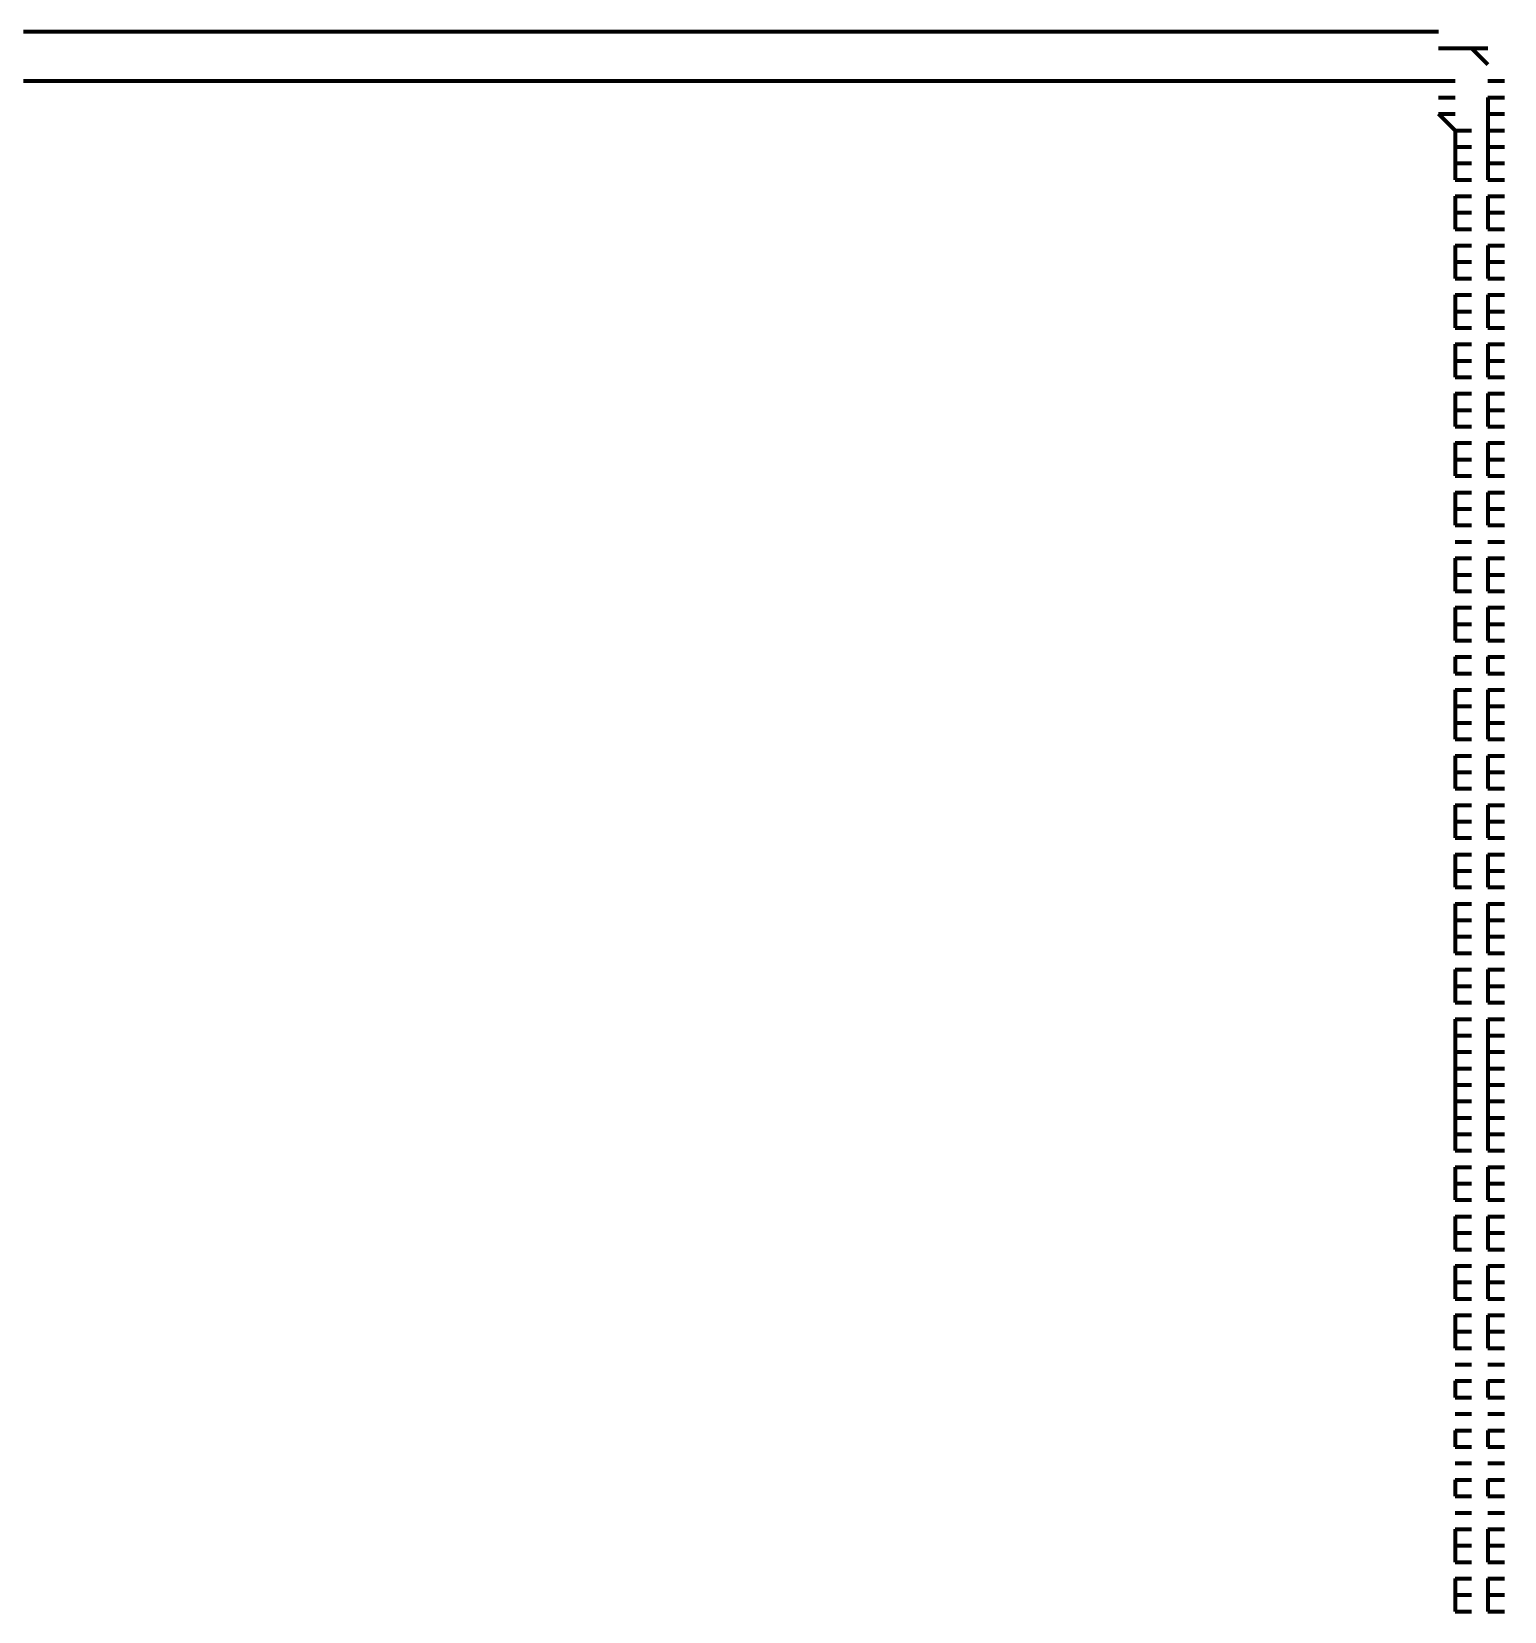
# Model space of a CAD drawing. Header units: inches. Extents: x 16 to 776, y 37 to 575.
# Drawn here: x 663.08 to 678, y 389.33 to 405.33 of the extents above; entities that cross this region are included whole.
import ezdxf

# ---------------------------------------------------------------- set-up
doc = ezdxf.new("R2010")
doc.units = ezdxf.units.IN
doc.header["$MEASUREMENT"] = 0
doc.layers.add('P', color=250, linetype='CONTINUOUS', lineweight=100)

msp = doc.modelspace()

# ---------------------------------------------------------------- linework, layer by layer
at = {"layer": 'P', "color": 0, "linetype": 'Continuous'}
for points in [[(663, 405.333), (663.167, 405.333)], [(663.167, 405.333), (663.167, 405.333)], [(663.167, 405.333), (663.167, 405.333)], [(663.167, 405.333), (663.333, 405.333)], [(663.167, 405.333), (663.333, 405.333)], [(663.333, 405.333), (663.5, 405.333)], [(663.333, 405.333), (663.5, 405.333)], [(663.5, 405.333), (663.667, 405.333)], [(663.667, 405.333), (663.667, 405.333)], [(663.667, 405.333), (663.667, 405.333)], [(663.667, 405.333), (663.833, 405.333)], [(663.667, 405.333), (663.833, 405.333)], [(663.833, 405.333), (664, 405.333)], [(663.833, 405.333), (664, 405.333)], [(664, 405.333), (664, 405.333)], [(664, 405.333), (664.167, 405.333)], [(664, 405.333), (664.167, 405.333)], [(664.167, 405.333), (664.333, 405.333)], [(664.167, 405.333), (664.333, 405.333)], [(664.333, 405.333), (664.5, 405.333)], [(664.333, 405.333), (664.5, 405.333)], [(664.5, 405.333), (664.5, 405.333)], [(664.5, 405.333), (664.5, 405.333)], [(664.5, 405.333), (664.667, 405.333)], [(664.667, 405.333), (664.833, 405.333)], [(664.667, 405.333), (664.833, 405.333)], [(664.833, 405.333), (665, 405.333)], [(664.833, 405.333), (665, 405.333)], [(665, 405.333), (665, 405.333)], [(665, 405.333), (665, 405.333)], [(665, 405.333), (665.167, 405.333)], [(665.167, 405.333), (665.333, 405.333)], [(665.167, 405.333), (665.333, 405.333)], [(665.333, 405.333), (665.333, 405.333)], [(665.333, 405.333), (665.333, 405.333)], [(665.333, 405.333), (665.5, 405.333)], [(665.333, 405.333), (665.5, 405.333)], [(665.5, 405.333), (665.667, 405.333)], [(665.667, 405.333), (665.833, 405.333)], [(665.667, 405.333), (665.833, 405.333)], [(665.833, 405.333), (665.833, 405.333)], [(665.833, 405.333), (665.833, 405.333)], [(665.833, 405.333), (666, 405.333)], [(665.833, 405.333), (666, 405.333)], [(666, 405.333), (666.167, 405.333)], [(666.167, 405.333), (666.167, 405.333)], [(666.167, 405.333), (666.167, 405.333)], [(666.167, 405.333), (666.333, 405.333)], [(666.167, 405.333), (666.333, 405.333)], [(666.333, 405.333), (666.5, 405.333)], [(666.333, 405.333), (666.5, 405.333)], [(666.5, 405.333), (666.667, 405.333)], [(666.5, 405.333), (666.667, 405.333)], [(666.667, 405.333), (666.667, 405.333)], [(666.667, 405.333), (666.833, 405.333)], [(666.667, 405.333), (666.833, 405.333)], [(666.833, 405.333), (667, 405.333)], [(666.833, 405.333), (667, 405.333)], [(667, 405.333), (667, 405.333)], [(667, 405.333), (667, 405.333)], [(667, 405.333), (667.167, 405.333)], [(667.167, 405.333), (667.333, 405.333)], [(667.167, 405.333), (667.333, 405.333)], [(667.333, 405.333), (667.5, 405.333)], [(667.333, 405.333), (667.5, 405.333)], [(667.5, 405.333), (667.5, 405.333)], [(667.5, 405.333), (667.5, 405.333)], [(667.5, 405.333), (667.667, 405.333)], [(667.667, 405.333), (667.833, 405.333)], [(667.667, 405.333), (667.833, 405.333)], [(667.833, 405.333), (668, 405.333)], [(667.833, 405.333), (668, 405.333)], [(668, 405.333), (668, 405.333)], [(668, 405.333), (668, 405.333)], [(668, 405.333), (668.167, 405.333)], [(668.167, 405.333), (668.333, 405.333)], [(668.167, 405.333), (668.333, 405.333)], [(668.333, 405.333), (668.333, 405.333)], [(668.333, 405.333), (668.333, 405.333)], [(668.333, 405.333), (668.5, 405.333)], [(668.333, 405.333), (668.5, 405.333)], [(668.5, 405.333), (668.667, 405.333)], [(668.5, 405.333), (668.667, 405.333)], [(668.667, 405.333), (668.833, 405.333)], [(668.667, 405.333), (668.833, 405.333)], [(668.833, 405.333), (668.833, 405.333)], [(668.833, 405.333), (669, 405.333)], [(668.833, 405.333), (669, 405.333)], [(669, 405.333), (669.167, 405.333)], [(669, 405.333), (669.167, 405.333)], [(669.167, 405.333), (669.167, 405.333)], [(669.167, 405.333), (669.167, 405.333)], [(669.167, 405.333), (669.333, 405.333)], [(669.333, 405.333), (669.5, 405.333)], [(669.333, 405.333), (669.5, 405.333)], [(669.5, 405.333), (669.667, 405.333)], [(669.5, 405.333), (669.667, 405.333)], [(669.667, 405.333), (669.667, 405.333)], [(669.667, 405.333), (669.667, 405.333)], [(669.667, 405.333), (669.833, 405.333)], [(669.833, 405.333), (670, 405.333)], [(669.833, 405.333), (670, 405.333)], [(670, 405.333), (670, 405.333)], [(670, 405.333), (670, 405.333)], [(670, 405.333), (670.167, 405.333)], [(670, 405.333), (670.167, 405.333)], [(670.167, 405.333), (670.333, 405.333)], [(670.333, 405.333), (670.5, 405.333)], [(670.333, 405.333), (670.5, 405.333)], [(670.5, 405.333), (670.5, 405.333)], [(670.5, 405.333), (670.5, 405.333)], [(670.5, 405.333), (670.667, 405.333)], [(670.5, 405.333), (670.667, 405.333)], [(670.667, 405.333), (670.833, 405.333)], [(670.667, 405.333), (670.833, 405.333)], [(670.833, 405.333), (671, 405.333)], [(671, 405.333), (671, 405.333)], [(671, 405.333), (671, 405.333)], [(671, 405.333), (671.167, 405.333)], [(671, 405.333), (671.167, 405.333)], [(671.167, 405.333), (671.333, 405.333)], [(671.167, 405.333), (671.333, 405.333)], [(671.333, 405.333), (671.333, 405.333)], [(671.333, 405.333), (671.5, 405.333)], [(671.333, 405.333), (671.5, 405.333)], [(671.5, 405.333), (671.667, 405.333)], [(671.5, 405.333), (671.667, 405.333)], [(671.667, 405.333), (671.833, 405.333)], [(671.667, 405.333), (671.833, 405.333)], [(671.833, 405.333), (671.833, 405.333)], [(671.833, 405.333), (672, 405.333)], [(671.833, 405.333), (672, 405.333)], [(672, 405.333), (672.167, 405.333)], [(672, 405.333), (672.167, 405.333)], [(672.167, 405.333), (672.167, 405.333)], [(672.167, 405.333), (672.167, 405.333)], [(672.167, 405.333), (672.333, 405.333)], [(672.167, 405.333), (672.333, 405.333)], [(672.333, 405.333), (672.5, 405.333)], [(672.5, 405.333), (672.667, 405.333)], [(672.5, 405.333), (672.667, 405.333)], [(672.667, 405.333), (672.667, 405.333)], [(672.667, 405.333), (672.667, 405.333)], [(672.667, 405.333), (672.833, 405.333)], [(672.667, 405.333), (672.833, 405.333)], [(672.833, 405.333), (673, 405.333)], [(673, 405.333), (673, 405.333)], [(673, 405.333), (673, 405.333)], [(673, 405.333), (673.167, 405.333)], [(673, 405.333), (673.167, 405.333)], [(673.167, 405.333), (673.333, 405.333)], [(673.167, 405.333), (673.333, 405.333)], [(673.333, 405.333), (673.5, 405.333)], [(673.5, 405.333), (673.5, 405.333)], [(673.5, 405.333), (673.5, 405.333)], [(673.5, 405.333), (673.667, 405.333)], [(673.5, 405.333), (673.667, 405.333)], [(673.667, 405.333), (673.833, 405.333)], [(673.667, 405.333), (673.833, 405.333)], [(673.833, 405.333), (674, 405.333)], [(674, 405.333), (674, 405.333)], [(674, 405.333), (674, 405.333)], [(674, 405.333), (674.167, 405.333)], [(674, 405.333), (674.167, 405.333)], [(674.167, 405.333), (674.333, 405.333)], [(674.167, 405.333), (674.333, 405.333)], [(674.333, 405.333), (674.333, 405.333)], [(674.333, 405.333), (674.333, 405.333)], [(674.333, 405.333), (674.5, 405.333)], [(674.333, 405.333), (674.5, 405.333)], [(674.5, 405.333), (674.667, 405.333)], [(674.667, 405.333), (674.833, 405.333)], [(674.667, 405.333), (674.833, 405.333)], [(674.833, 405.333), (674.833, 405.333)], [(674.833, 405.333), (674.833, 405.333)], [(674.833, 405.333), (675, 405.333)], [(674.833, 405.333), (675, 405.333)], [(675, 405.333), (675.167, 405.333)], [(675.167, 405.333), (675.167, 405.333)], [(675.167, 405.333), (675.167, 405.333)], [(675.167, 405.333), (675.333, 405.333)], [(675.167, 405.333), (675.333, 405.333)], [(675.333, 405.333), (675.5, 405.333)], [(675.333, 405.333), (675.5, 405.333)], [(675.5, 405.333), (675.667, 405.333)], [(675.667, 405.333), (675.667, 405.333)], [(675.667, 405.333), (675.667, 405.333)], [(675.667, 405.333), (675.833, 405.333)], [(675.667, 405.333), (675.833, 405.333)], [(675.833, 405.333), (676, 405.333)], [(676, 405.333), (676, 405.333)], [(676, 405.333), (676, 405.333)], [(676, 405.333), (676.167, 405.333)], [(676, 405.333), (676.167, 405.333)], [(676.167, 405.333), (676.333, 405.333)], [(676.167, 405.333), (676.333, 405.333)], [(676.333, 405.333), (676.5, 405.333)], [(676.333, 405.333), (676.5, 405.333)], [(676.5, 405.333), (676.5, 405.333)], [(676.5, 405.333), (676.5, 405.333)], [(676.5, 405.333), (676.667, 405.333)], [(676.667, 405.333), (676.833, 405.333)], [(676.667, 405.333), (676.833, 405.333)], [(676.833, 405.333), (677, 405.333)], [(676.833, 405.333), (677, 405.333)], [(677, 405.333), (677.167, 405.333)], [(677, 405.333), (677.167, 405.333)], [(677, 405.333), (677, 405.333)], [(677, 405.333), (677, 405.333)], [(677, 405.333), (677.167, 405.333)], [(677.167, 405.333), (677.333, 405.333)], [(677.167, 405.333), (677.333, 405.333)], [(677.333, 405.333), (677.333, 405.333)], [(677.333, 405.333), (677.333, 405.333)], [(677.333, 405.167), (677.5, 405.167)], [(677.333, 405.167), (677.5, 405.167)], [(677.5, 405.167), (677.667, 405.167)], [(677.5, 405.167), (677.667, 405.167)], [(677.667, 405.167), (677.833, 405.167)], [(677.667, 405.167), (677.833, 405)], [(677.833, 405), (677.833, 405)], [(663, 404.833), (663.167, 404.833)], [(663.167, 404.833), (663.167, 404.833)], [(663.167, 404.833), (663.167, 404.833)], [(663.167, 404.833), (663.333, 404.833)], [(663.167, 404.833), (663.333, 404.833)], [(663.333, 404.833), (663.5, 404.833)], [(663.333, 404.833), (663.5, 404.833)], [(663.5, 404.833), (663.667, 404.833)], [(663.667, 404.833), (663.667, 404.833)], [(663.667, 404.833), (663.667, 404.833)], [(663.667, 404.833), (663.833, 404.833)], [(663.667, 404.833), (663.833, 404.833)], [(663.833, 404.833), (664, 404.833)], [(663.833, 404.833), (664, 404.833)], [(664, 404.833), (664, 404.833)], [(664, 404.833), (664.167, 404.833)], [(664, 404.833), (664.167, 404.833)], [(664.167, 404.833), (664.333, 404.833)], [(664.167, 404.833), (664.333, 404.833)], [(664.333, 404.833), (664.5, 404.833)], [(664.333, 404.833), (664.5, 404.833)], [(664.5, 404.833), (664.5, 404.833)], [(664.5, 404.833), (664.5, 404.833)], [(664.5, 404.833), (664.667, 404.833)], [(664.667, 404.833), (664.833, 404.833)], [(664.667, 404.833), (664.833, 404.833)], [(664.833, 404.833), (665, 404.833)], [(664.833, 404.833), (665, 404.833)], [(665, 404.833), (665, 404.833)], [(665, 404.833), (665, 404.833)], [(665, 404.833), (665.167, 404.833)], [(665.167, 404.833), (665.333, 404.833)], [(665.167, 404.833), (665.333, 404.833)], [(665.333, 404.833), (665.333, 404.833)], [(665.333, 404.833), (665.333, 404.833)], [(665.333, 404.833), (665.5, 404.833)], [(665.333, 404.833), (665.5, 404.833)], [(665.5, 404.833), (665.667, 404.833)], [(665.667, 404.833), (665.833, 404.833)], [(665.667, 404.833), (665.833, 404.833)], [(665.833, 404.833), (665.833, 404.833)], [(665.833, 404.833), (665.833, 404.833)], [(665.833, 404.833), (666, 404.833)], [(665.833, 404.833), (666, 404.833)], [(666, 404.833), (666.167, 404.833)], [(666.167, 404.833), (666.167, 404.833)], [(666.167, 404.833), (666.167, 404.833)], [(666.167, 404.833), (666.333, 404.833)], [(666.167, 404.833), (666.333, 404.833)], [(666.333, 404.833), (666.5, 404.833)], [(666.333, 404.833), (666.5, 404.833)], [(666.5, 404.833), (666.667, 404.833)], [(666.5, 404.833), (666.667, 404.833)], [(666.667, 404.833), (666.667, 404.833)], [(666.667, 404.833), (666.833, 404.833)], [(666.667, 404.833), (666.833, 404.833)], [(666.833, 404.833), (667, 404.833)], [(666.833, 404.833), (667, 404.833)], [(667, 404.833), (667, 404.833)], [(667, 404.833), (667, 404.833)], [(667, 404.833), (667.167, 404.833)], [(667.167, 404.833), (667.333, 404.833)], [(667.167, 404.833), (667.333, 404.833)], [(667.333, 404.833), (667.5, 404.833)], [(667.333, 404.833), (667.5, 404.833)], [(667.5, 404.833), (667.5, 404.833)], [(667.5, 404.833), (667.5, 404.833)], [(667.5, 404.833), (667.667, 404.833)], [(667.667, 404.833), (667.833, 404.833)], [(667.667, 404.833), (667.833, 404.833)], [(667.833, 404.833), (668, 404.833)], [(667.833, 404.833), (668, 404.833)], [(668, 404.833), (668, 404.833)], [(668, 404.833), (668, 404.833)], [(668, 404.833), (668.167, 404.833)], [(668.167, 404.833), (668.333, 404.833)], [(668.167, 404.833), (668.333, 404.833)], [(668.333, 404.833), (668.333, 404.833)], [(668.333, 404.833), (668.333, 404.833)], [(668.333, 404.833), (668.5, 404.833)], [(668.333, 404.833), (668.5, 404.833)], [(668.5, 404.833), (668.667, 404.833)], [(668.5, 404.833), (668.667, 404.833)], [(668.667, 404.833), (668.833, 404.833)], [(668.667, 404.833), (668.833, 404.833)], [(668.833, 404.833), (668.833, 404.833)], [(668.833, 404.833), (669, 404.833)], [(668.833, 404.833), (669, 404.833)], [(669, 404.833), (669.167, 404.833)], [(669, 404.833), (669.167, 404.833)], [(669.167, 404.833), (669.167, 404.833)], [(669.167, 404.833), (669.167, 404.833)], [(669.167, 404.833), (669.333, 404.833)], [(669.333, 404.833), (669.5, 404.833)], [(669.333, 404.833), (669.5, 404.833)], [(669.5, 404.833), (669.667, 404.833)], [(669.5, 404.833), (669.667, 404.833)], [(669.667, 404.833), (669.667, 404.833)], [(669.667, 404.833), (669.667, 404.833)], [(669.667, 404.833), (669.833, 404.833)], [(669.833, 404.833), (670, 404.833)], [(669.833, 404.833), (670, 404.833)], [(670, 404.833), (670, 404.833)], [(670, 404.833), (670, 404.833)], [(670, 404.833), (670.167, 404.833)], [(670, 404.833), (670.167, 404.833)], [(670.167, 404.833), (670.333, 404.833)], [(670.333, 404.833), (670.5, 404.833)], [(670.333, 404.833), (670.5, 404.833)], [(670.5, 404.833), (670.5, 404.833)], [(670.5, 404.833), (670.5, 404.833)], [(670.5, 404.833), (670.667, 404.833)], [(670.5, 404.833), (670.667, 404.833)], [(670.667, 404.833), (670.833, 404.833)], [(670.667, 404.833), (670.833, 404.833)], [(670.833, 404.833), (671, 404.833)], [(671, 404.833), (671, 404.833)], [(671, 404.833), (671, 404.833)], [(671, 404.833), (671.167, 404.833)], [(671, 404.833), (671.167, 404.833)], [(671.167, 404.833), (671.333, 404.833)], [(671.167, 404.833), (671.333, 404.833)], [(671.333, 404.833), (671.333, 404.833)], [(671.333, 404.833), (671.5, 404.833)], [(671.333, 404.833), (671.5, 404.833)], [(671.5, 404.833), (671.667, 404.833)], [(671.5, 404.833), (671.667, 404.833)], [(671.667, 404.833), (671.833, 404.833)], [(671.667, 404.833), (671.833, 404.833)], [(671.833, 404.833), (671.833, 404.833)], [(671.833, 404.833), (672, 404.833)], [(671.833, 404.833), (672, 404.833)], [(672, 404.833), (672.167, 404.833)], [(672, 404.833), (672.167, 404.833)], [(672.167, 404.833), (672.167, 404.833)], [(672.167, 404.833), (672.167, 404.833)], [(672.167, 404.833), (672.333, 404.833)], [(672.167, 404.833), (672.333, 404.833)], [(672.333, 404.833), (672.5, 404.833)], [(672.5, 404.833), (672.667, 404.833)], [(672.5, 404.833), (672.667, 404.833)], [(672.667, 404.833), (672.667, 404.833)], [(672.667, 404.833), (672.667, 404.833)], [(672.667, 404.833), (672.833, 404.833)], [(672.667, 404.833), (672.833, 404.833)], [(672.833, 404.833), (673, 404.833)], [(673, 404.833), (673, 404.833)], [(673, 404.833), (673, 404.833)], [(673, 404.833), (673.167, 404.833)], [(673, 404.833), (673.167, 404.833)], [(673.167, 404.833), (673.333, 404.833)], [(673.167, 404.833), (673.333, 404.833)], [(673.333, 404.833), (673.5, 404.833)], [(673.5, 404.833), (673.5, 404.833)], [(673.5, 404.833), (673.5, 404.833)], [(673.5, 404.833), (673.667, 404.833)], [(673.5, 404.833), (673.667, 404.833)], [(673.667, 404.833), (673.833, 404.833)], [(673.667, 404.833), (673.833, 404.833)], [(673.833, 404.833), (674, 404.833)], [(674, 404.833), (674, 404.833)], [(674, 404.833), (674, 404.833)], [(674, 404.833), (674.167, 404.833)], [(674, 404.833), (674.167, 404.833)], [(674.167, 404.833), (674.333, 404.833)], [(674.167, 404.833), (674.333, 404.833)], [(674.333, 404.833), (674.333, 404.833)], [(674.333, 404.833), (674.333, 404.833)], [(674.333, 404.833), (674.5, 404.833)], [(674.333, 404.833), (674.5, 404.833)], [(674.5, 404.833), (674.667, 404.833)], [(674.667, 404.833), (674.833, 404.833)], [(674.667, 404.833), (674.833, 404.833)], [(674.833, 404.833), (674.833, 404.833)], [(674.833, 404.833), (674.833, 404.833)], [(674.833, 404.833), (675, 404.833)], [(674.833, 404.833), (675, 404.833)], [(675, 404.833), (675.167, 404.833)], [(675.167, 404.833), (675.167, 404.833)], [(675.167, 404.833), (675.167, 404.833)], [(675.167, 404.833), (675.333, 404.833)], [(675.167, 404.833), (675.333, 404.833)], [(675.333, 404.833), (675.5, 404.833)], [(675.333, 404.833), (675.5, 404.833)], [(675.5, 404.833), (675.667, 404.833)], [(675.667, 404.833), (675.667, 404.833)], [(675.667, 404.833), (675.667, 404.833)], [(675.667, 404.833), (675.833, 404.833)], [(675.667, 404.833), (675.833, 404.833)], [(675.833, 404.833), (676, 404.833)], [(676, 404.833), (676, 404.833)], [(676, 404.833), (676, 404.833)], [(676, 404.833), (676.167, 404.833)], [(676, 404.833), (676.167, 404.833)], [(676.167, 404.833), (676.333, 404.833)], [(676.167, 404.833), (676.333, 404.833)], [(676.333, 404.833), (676.5, 404.833)], [(676.333, 404.833), (676.5, 404.833)], [(676.5, 404.833), (676.5, 404.833)], [(676.5, 404.833), (676.5, 404.833)], [(676.5, 404.833), (676.667, 404.833)], [(676.667, 404.833), (676.833, 404.833)], [(676.667, 404.833), (676.833, 404.833)], [(676.833, 404.833), (677, 404.833)], [(676.833, 404.833), (677, 404.833)], [(677, 404.833), (677.167, 404.833)], [(677, 404.833), (677.167, 404.833)], [(677, 404.833), (677, 404.833)], [(677, 404.833), (677, 404.833)], [(677, 404.833), (677.167, 404.833)], [(677.167, 404.833), (677.333, 404.833)], [(677.167, 404.833), (677.333, 404.833)], [(677.333, 404.833), (677.333, 404.833)], [(677.333, 404.833), (677.333, 404.833)], [(677.333, 404.833), (677.5, 404.833)], [(677.833, 404.833), (677.833, 404.833)], [(677.833, 404.833), (678, 404.833)], [(677.833, 404.833), (678, 404.833)], [(677.833, 404.833), (678, 404.833)], [(677.333, 404.667), (677.5, 404.667)], [(677.333, 404.667), (677.5, 404.667)], [(677.833, 404.667), (678, 404.667)], [(677.833, 404.667), (677.833, 404.5)], [(677.333, 404.5), (677.5, 404.5)], [(677.333, 404.5), (677.5, 404.333)], [(677.833, 404.5), (678, 404.5)], [(677.833, 404.5), (677.833, 404.333)], [(677.5, 404.333), (677.667, 404.333)], [(677.5, 404.333), (677.667, 404.333)], [(677.5, 404.333), (677.667, 404.333)], [(677.5, 404.333), (677.5, 404.167)], [(677.5, 404.333), (677.667, 404.333)], [(677.833, 404.333), (678, 404.333)], [(677.833, 404.333), (678, 404.333)], [(677.833, 404.333), (678, 404.333)], [(677.833, 404.333), (677.833, 404.167)], [(677.833, 404.333), (678, 404.333)], [(677.5, 404.167), (677.667, 404.167)], [(677.5, 404.167), (677.5, 404)], [(677.833, 404.167), (678, 404.167)], [(677.833, 404.167), (677.833, 404)], [(677.5, 404), (677.667, 404)], [(677.5, 404), (677.5, 404)], [(677.5, 404), (677.667, 404)], [(677.5, 404), (677.5, 403.833)], [(677.833, 404), (678, 404)], [(677.833, 404), (677.833, 404)], [(677.833, 404), (678, 404)], [(677.833, 404), (677.833, 403.833)], [(677.5, 403.833), (677.667, 403.833)], [(677.833, 403.833), (678, 403.833)], [(677.5, 403.667), (677.667, 403.667)], [(677.5, 403.667), (677.5, 403.5)], [(677.833, 403.667), (678, 403.667)], [(677.833, 403.667), (677.833, 403.5)], [(677.5, 403.5), (677.667, 403.5)], [(677.5, 403.5), (677.5, 403.5)], [(677.5, 403.5), (677.667, 403.5)], [(677.5, 403.5), (677.5, 403.333)], [(677.833, 403.5), (678, 403.5)], [(677.833, 403.5), (677.833, 403.5)], [(677.833, 403.5), (678, 403.5)], [(677.833, 403.5), (677.833, 403.333)], [(677.5, 403.333), (677.667, 403.333)], [(677.833, 403.333), (678, 403.333)], [(677.5, 403.167), (677.667, 403.167)], [(677.5, 403.167), (677.5, 403)], [(677.833, 403.167), (678, 403.167)], [(677.833, 403.167), (677.833, 403)], [(677.5, 403), (677.667, 403)], [(677.5, 403), (677.5, 403)], [(677.5, 403), (677.667, 403)], [(677.5, 403), (677.5, 402.833)], [(677.833, 403), (678, 403)], [(677.833, 403), (677.833, 403)], [(677.833, 403), (678, 403)], [(677.833, 403), (677.833, 402.833)], [(677.5, 402.833), (677.667, 402.833)], [(677.833, 402.833), (678, 402.833)], [(677.5, 402.667), (677.667, 402.667)], [(677.5, 402.667), (677.5, 402.667)], [(677.5, 402.667), (677.667, 402.667)], [(677.5, 402.667), (677.5, 402.5)], [(677.833, 402.667), (678, 402.667)], [(677.833, 402.667), (677.833, 402.667)], [(677.833, 402.667), (678, 402.667)], [(677.833, 402.667), (677.833, 402.5)], [(677.5, 402.5), (677.667, 402.5)], [(677.5, 402.5), (677.5, 402.333)], [(677.833, 402.5), (678, 402.5)], [(677.833, 402.5), (677.833, 402.333)], [(677.5, 402.333), (677.667, 402.333)], [(677.833, 402.333), (678, 402.333)], [(677.5, 402.167), (677.667, 402.167)], [(677.5, 402.167), (677.5, 402.167)], [(677.5, 402.167), (677.667, 402.167)], [(677.5, 402.167), (677.5, 402)], [(677.833, 402.167), (678, 402.167)], [(677.833, 402.167), (677.833, 402.167)], [(677.833, 402.167), (678, 402.167)], [(677.833, 402.167), (677.833, 402)], [(677.5, 402), (677.667, 402)], [(677.5, 402), (677.5, 401.833)], [(677.833, 402), (678, 402)], [(677.833, 402), (677.833, 401.833)], [(677.5, 401.833), (677.667, 401.833)], [(677.5, 401.833), (677.5, 401.833)], [(677.5, 401.833), (677.667, 401.833)], [(677.833, 401.833), (678, 401.833)], [(677.833, 401.833), (677.833, 401.833)], [(677.833, 401.833), (678, 401.833)], [(677.5, 401.667), (677.667, 401.667)], [(677.5, 401.667), (677.5, 401.5)], [(677.833, 401.667), (678, 401.667)], [(677.833, 401.667), (677.833, 401.5)], [(677.5, 401.5), (677.667, 401.5)], [(677.5, 401.5), (677.5, 401.333)], [(677.833, 401.5), (678, 401.5)], [(677.833, 401.5), (677.833, 401.333)], [(677.5, 401.333), (677.667, 401.333)], [(677.5, 401.333), (677.5, 401.333)], [(677.5, 401.333), (677.667, 401.333)], [(677.833, 401.333), (678, 401.333)], [(677.833, 401.333), (677.833, 401.333)], [(677.833, 401.333), (678, 401.333)], [(677.5, 401.167), (677.667, 401.167)], [(677.5, 401.167), (677.5, 401)], [(677.833, 401.167), (678, 401.167)], [(677.833, 401.167), (677.833, 401)], [(677.5, 401), (677.667, 401)], [(677.5, 401), (677.5, 401)], [(677.5, 401), (677.667, 401)], [(677.5, 401), (677.5, 400.833)], [(677.833, 401), (678, 401)], [(677.833, 401), (677.833, 401)], [(677.833, 401), (678, 401)], [(677.833, 401), (677.833, 400.833)], [(677.5, 400.833), (677.667, 400.833)], [(677.833, 400.833), (678, 400.833)], [(677.5, 400.667), (677.667, 400.667)], [(677.5, 400.667), (677.5, 400.5)], [(677.833, 400.667), (678, 400.667)], [(677.833, 400.667), (677.833, 400.5)], [(677.5, 400.5), (677.667, 400.5)], [(677.5, 400.5), (677.5, 400.5)], [(677.5, 400.5), (677.667, 400.5)], [(677.5, 400.5), (677.5, 400.333)], [(677.833, 400.5), (678, 400.5)], [(677.833, 400.5), (677.833, 400.5)], [(677.833, 400.5), (678, 400.5)], [(677.833, 400.5), (677.833, 400.333)], [(677.5, 400.333), (677.667, 400.333)], [(677.833, 400.333), (678, 400.333)], [(677.5, 400.167), (677.667, 400.167)], [(677.5, 400.167), (677.667, 400.167)], [(677.833, 400.167), (678, 400.167)], [(677.833, 400.167), (678, 400.167)], [(677.5, 400), (677.667, 400)], [(677.5, 400), (677.667, 400)], [(677.5, 400), (677.667, 400)], [(677.5, 400), (677.5, 399.833)], [(677.833, 400), (678, 400)], [(677.833, 400), (678, 400)], [(677.833, 400), (678, 400)], [(677.833, 400), (677.833, 399.833)], [(677.5, 399.833), (677.667, 399.833)], [(677.5, 399.833), (677.5, 399.667)], [(677.833, 399.833), (678, 399.833)], [(677.833, 399.833), (677.833, 399.667)], [(677.5, 399.667), (677.667, 399.667)], [(677.5, 399.667), (677.667, 399.667)], [(677.5, 399.667), (677.667, 399.667)], [(677.833, 399.667), (678, 399.667)], [(677.833, 399.667), (678, 399.667)], [(677.833, 399.667), (678, 399.667)], [(677.5, 399.5), (677.667, 399.5)], [(677.5, 399.5), (677.5, 399.333)], [(677.833, 399.5), (678, 399.5)], [(677.833, 399.5), (677.833, 399.333)], [(677.5, 399.333), (677.667, 399.333)], [(677.5, 399.333), (677.5, 399.167)], [(677.833, 399.333), (678, 399.333)], [(677.833, 399.333), (677.833, 399.167)], [(677.5, 399.167), (677.667, 399.167)], [(677.5, 399.167), (677.667, 399.167)], [(677.5, 399.167), (677.667, 399.167)], [(677.833, 399.167), (678, 399.167)], [(677.833, 399.167), (678, 399.167)], [(677.833, 399.167), (678, 399.167)], [(677.5, 399), (677.667, 399)], [(677.5, 399), (677.5, 398.833)], [(677.833, 399), (678, 399)], [(677.833, 399), (677.833, 398.833)], [(677.5, 398.833), (677.667, 398.833)], [(677.5, 398.833), (677.5, 398.833)], [(677.5, 398.833), (677.667, 398.833)], [(677.833, 398.833), (678, 398.833)], [(677.833, 398.833), (677.833, 398.833)], [(677.833, 398.833), (678, 398.833)], [(677.5, 398.667), (677.667, 398.667)], [(677.5, 398.667), (677.5, 398.5)], [(677.833, 398.667), (678, 398.667)], [(677.833, 398.667), (677.833, 398.5)], [(677.5, 398.5), (677.667, 398.5)], [(677.5, 398.5), (677.5, 398.333)], [(677.833, 398.5), (678, 398.5)], [(677.833, 398.5), (677.833, 398.333)], [(677.5, 398.333), (677.667, 398.333)], [(677.5, 398.333), (677.5, 398.333)], [(677.5, 398.333), (677.667, 398.333)], [(677.5, 398.333), (677.5, 398.167)], [(677.833, 398.333), (678, 398.333)], [(677.833, 398.333), (677.833, 398.333)], [(677.833, 398.333), (678, 398.333)], [(677.833, 398.333), (677.833, 398.167)], [(677.5, 398.167), (677.667, 398.167)], [(677.833, 398.167), (678, 398.167)], [(677.5, 398), (677.667, 398)], [(677.5, 398), (677.667, 398)], [(677.5, 398), (677.667, 398)], [(677.5, 398), (677.5, 397.833)], [(677.833, 398), (678, 398)], [(677.833, 398), (678, 398)], [(677.833, 398), (678, 398)], [(677.833, 398), (677.833, 397.833)], [(677.5, 397.833), (677.667, 397.833)], [(677.5, 397.833), (677.5, 397.667)], [(677.833, 397.833), (678, 397.833)], [(677.833, 397.833), (677.833, 397.667)], [(677.5, 397.667), (677.667, 397.667)], [(677.833, 397.667), (678, 397.667)], [(677.5, 397.5), (677.667, 397.5)], [(677.5, 397.5), (677.667, 397.5)], [(677.5, 397.5), (677.667, 397.5)], [(677.5, 397.5), (677.5, 397.333)], [(677.833, 397.5), (678, 397.5)], [(677.833, 397.5), (678, 397.5)], [(677.833, 397.5), (678, 397.5)], [(677.833, 397.5), (677.833, 397.333)], [(677.5, 397.333), (677.667, 397.333)], [(677.5, 397.333), (677.5, 397.167)], [(677.833, 397.333), (678, 397.333)], [(677.833, 397.333), (677.833, 397.167)], [(677.5, 397.167), (677.667, 397.167)], [(677.833, 397.167), (678, 397.167)], [(677.5, 397), (677.667, 397)], [(677.5, 397), (677.667, 397)], [(677.5, 397), (677.667, 397)], [(677.5, 397), (677.5, 396.833)], [(677.833, 397), (678, 397)], [(677.833, 397), (678, 397)], [(677.833, 397), (678, 397)], [(677.833, 397), (677.833, 396.833)], [(677.5, 396.833), (677.667, 396.833)], [(677.5, 396.833), (677.5, 396.667)], [(677.833, 396.833), (678, 396.833)], [(677.833, 396.833), (677.833, 396.667)], [(677.5, 396.667), (677.667, 396.667)], [(677.5, 396.667), (677.667, 396.667)], [(677.5, 396.667), (677.667, 396.667)], [(677.833, 396.667), (678, 396.667)], [(677.833, 396.667), (678, 396.667)], [(677.833, 396.667), (678, 396.667)], [(677.5, 396.5), (677.667, 396.5)], [(677.5, 396.5), (677.5, 396.333)], [(677.833, 396.5), (678, 396.5)], [(677.833, 396.5), (677.833, 396.333)], [(677.5, 396.333), (677.667, 396.333)], [(677.5, 396.333), (677.5, 396.167)], [(677.833, 396.333), (678, 396.333)], [(677.833, 396.333), (677.833, 396.167)], [(677.5, 396.167), (677.667, 396.167)], [(677.5, 396.167), (677.5, 396.167)], [(677.5, 396.167), (677.667, 396.167)], [(677.5, 396.167), (677.5, 396)], [(677.833, 396.167), (678, 396.167)], [(677.833, 396.167), (677.833, 396.167)], [(677.833, 396.167), (678, 396.167)], [(677.833, 396.167), (677.833, 396)], [(677.5, 396), (677.667, 396)], [(677.833, 396), (678, 396)], [(677.5, 395.833), (677.667, 395.833)], [(677.5, 395.833), (677.5, 395.833)], [(677.5, 395.833), (677.667, 395.833)], [(677.5, 395.833), (677.5, 395.667)], [(677.833, 395.833), (678, 395.833)], [(677.833, 395.833), (677.833, 395.833)], [(677.833, 395.833), (678, 395.833)], [(677.833, 395.833), (677.833, 395.667)], [(677.5, 395.667), (677.667, 395.667)], [(677.5, 395.667), (677.5, 395.5)], [(677.833, 395.667), (678, 395.667)], [(677.833, 395.667), (677.833, 395.5)], [(677.5, 395.5), (677.667, 395.5)], [(677.833, 395.5), (678, 395.5)], [(677.5, 395.333), (677.667, 395.333)], [(677.5, 395.333), (677.5, 395.333)], [(677.5, 395.333), (677.667, 395.333)], [(677.5, 395.333), (677.5, 395.167)], [(677.833, 395.333), (678, 395.333)], [(677.833, 395.333), (677.833, 395.333)], [(677.833, 395.333), (678, 395.333)], [(677.833, 395.333), (677.833, 395.167)], [(677.5, 395.167), (677.667, 395.167)], [(677.5, 395.167), (677.5, 395)], [(677.833, 395.167), (678, 395.167)], [(677.833, 395.167), (677.833, 395)], [(677.5, 395), (677.667, 395)], [(677.5, 395), (677.667, 395)], [(677.5, 395), (677.5, 394.833)], [(677.833, 395), (678, 395)], [(677.833, 395), (678, 395)], [(677.833, 395), (677.833, 394.833)], [(677.5, 394.833), (677.667, 394.833)], [(677.5, 394.833), (677.5, 394.667)], [(677.833, 394.833), (678, 394.833)], [(677.833, 394.833), (677.833, 394.667)], [(677.5, 394.667), (677.667, 394.667)], [(677.5, 394.667), (677.5, 394.5)], [(677.833, 394.667), (678, 394.667)], [(677.833, 394.667), (677.833, 394.5)], [(677.5, 394.5), (677.667, 394.5)], [(677.5, 394.5), (677.667, 394.5)], [(677.5, 394.5), (677.5, 394.333)], [(677.833, 394.5), (678, 394.5)], [(677.833, 394.5), (678, 394.5)], [(677.833, 394.5), (677.833, 394.333)], [(677.5, 394.333), (677.667, 394.333)], [(677.5, 394.333), (677.5, 394.167)], [(677.833, 394.333), (678, 394.333)], [(677.833, 394.333), (677.833, 394.167)], [(677.5, 394.167), (677.667, 394.167)], [(677.5, 394.167), (677.5, 394)], [(677.833, 394.167), (678, 394.167)], [(677.833, 394.167), (677.833, 394)], [(677.5, 394), (677.667, 394)], [(677.5, 394), (677.5, 394)], [(677.5, 394), (677.667, 394)], [(677.833, 394), (678, 394)], [(677.833, 394), (677.833, 394)], [(677.833, 394), (678, 394)], [(677.5, 393.833), (677.667, 393.833)], [(677.5, 393.833), (677.5, 393.667)], [(677.833, 393.833), (678, 393.833)], [(677.833, 393.833), (677.833, 393.667)], [(677.5, 393.667), (677.667, 393.667)], [(677.5, 393.667), (677.5, 393.667)], [(677.5, 393.667), (677.667, 393.667)], [(677.5, 393.667), (677.5, 393.5)], [(677.833, 393.667), (678, 393.667)], [(677.833, 393.667), (677.833, 393.667)], [(677.833, 393.667), (678, 393.667)], [(677.833, 393.667), (677.833, 393.5)], [(677.5, 393.5), (677.667, 393.5)], [(677.833, 393.5), (678, 393.5)], [(677.5, 393.333), (677.667, 393.333)], [(677.5, 393.333), (677.5, 393.167)], [(677.833, 393.333), (678, 393.333)], [(677.833, 393.333), (677.833, 393.167)], [(677.5, 393.167), (677.667, 393.167)], [(677.5, 393.167), (677.5, 393.167)], [(677.5, 393.167), (677.667, 393.167)], [(677.5, 393.167), (677.5, 393)], [(677.833, 393.167), (678, 393.167)], [(677.833, 393.167), (677.833, 393.167)], [(677.833, 393.167), (678, 393.167)], [(677.833, 393.167), (677.833, 393)], [(677.5, 393), (677.667, 393)], [(677.833, 393), (678, 393)], [(677.5, 392.833), (677.667, 392.833)], [(677.5, 392.833), (677.5, 392.833)], [(677.5, 392.833), (677.667, 392.833)], [(677.5, 392.833), (677.5, 392.667)], [(677.833, 392.833), (678, 392.833)], [(677.833, 392.833), (677.833, 392.833)], [(677.833, 392.833), (678, 392.833)], [(677.833, 392.833), (677.833, 392.667)], [(677.5, 392.667), (677.667, 392.667)], [(677.5, 392.667), (677.5, 392.5)], [(677.833, 392.667), (678, 392.667)], [(677.833, 392.667), (677.833, 392.5)], [(677.5, 392.5), (677.667, 392.5)], [(677.833, 392.5), (678, 392.5)], [(677.5, 392.333), (677.667, 392.333)], [(677.5, 392.333), (677.667, 392.333)], [(677.5, 392.333), (677.667, 392.333)], [(677.5, 392.333), (677.5, 392.167)], [(677.833, 392.333), (678, 392.333)], [(677.833, 392.333), (678, 392.333)], [(677.833, 392.333), (678, 392.333)], [(677.833, 392.333), (677.833, 392.167)], [(677.5, 392.167), (677.667, 392.167)], [(677.5, 392.167), (677.5, 392)], [(677.833, 392.167), (678, 392.167)], [(677.833, 392.167), (677.833, 392)], [(677.5, 392), (677.667, 392)], [(677.5, 392), (677.5, 392)], [(677.5, 392), (677.667, 392)], [(677.833, 392), (678, 392)], [(677.833, 392), (677.833, 392)], [(677.833, 392), (678, 392)], [(677.5, 391.833), (677.667, 391.833)], [(677.5, 391.833), (677.667, 391.833)], [(677.833, 391.833), (678, 391.833)], [(677.833, 391.833), (678, 391.833)], [(677.5, 391.667), (677.667, 391.667)], [(677.5, 391.667), (677.5, 391.5)], [(677.833, 391.667), (678, 391.667)], [(677.833, 391.667), (677.833, 391.5)], [(677.5, 391.5), (677.667, 391.5)], [(677.5, 391.5), (677.5, 391.5)], [(677.5, 391.5), (677.667, 391.5)], [(677.833, 391.5), (678, 391.5)], [(677.833, 391.5), (677.833, 391.5)], [(677.833, 391.5), (678, 391.5)], [(677.5, 391.333), (677.667, 391.333)], [(677.5, 391.333), (677.667, 391.333)], [(677.833, 391.333), (678, 391.333)], [(677.833, 391.333), (678, 391.333)], [(677.5, 391.167), (677.667, 391.167)], [(677.5, 391.167), (677.5, 391)], [(677.833, 391.167), (678, 391.167)], [(677.833, 391.167), (677.833, 391)], [(677.5, 391), (677.667, 391)], [(677.5, 391), (677.5, 391)], [(677.5, 391), (677.667, 391)], [(677.833, 391), (678, 391)], [(677.833, 391), (677.833, 391)], [(677.833, 391), (678, 391)], [(677.5, 390.833), (677.667, 390.833)], [(677.5, 390.833), (677.667, 390.833)], [(677.833, 390.833), (678, 390.833)], [(677.833, 390.833), (678, 390.833)], [(677.5, 390.667), (677.667, 390.667)], [(677.5, 390.667), (677.5, 390.667)], [(677.5, 390.667), (677.667, 390.667)], [(677.5, 390.667), (677.5, 390.5)], [(677.833, 390.667), (678, 390.667)], [(677.833, 390.667), (677.833, 390.667)], [(677.833, 390.667), (678, 390.667)], [(677.833, 390.667), (677.833, 390.5)], [(677.5, 390.5), (677.667, 390.5)], [(677.833, 390.5), (678, 390.5)], [(677.5, 390.333), (677.667, 390.333)], [(677.5, 390.333), (677.667, 390.333)], [(677.833, 390.333), (678, 390.333)], [(677.833, 390.333), (678, 390.333)], [(677.5, 390.167), (677.667, 390.167)], [(677.5, 390.167), (677.667, 390.167)], [(677.5, 390.167), (677.667, 390.167)], [(677.5, 390.167), (677.5, 390)], [(677.833, 390.167), (678, 390.167)], [(677.833, 390.167), (678, 390.167)], [(677.833, 390.167), (678, 390.167)], [(677.833, 390.167), (677.833, 390)], [(677.5, 390), (677.667, 390)], [(677.5, 390), (677.5, 389.833)], [(677.833, 390), (678, 390)], [(677.833, 390), (677.833, 389.833)], [(677.5, 389.833), (677.667, 389.833)], [(677.5, 389.833), (677.5, 389.833)], [(677.5, 389.833), (677.667, 389.833)], [(677.833, 389.833), (678, 389.833)], [(677.833, 389.833), (677.833, 389.833)], [(677.833, 389.833), (678, 389.833)], [(677.5, 389.667), (677.667, 389.667)], [(677.5, 389.667), (677.5, 389.5)], [(677.833, 389.667), (678, 389.667)], [(677.833, 389.667), (677.833, 389.5)], [(677.5, 389.5), (677.667, 389.5)], [(677.5, 389.5), (677.5, 389.333)], [(677.833, 389.5), (678, 389.5)], [(677.833, 389.5), (677.833, 389.333)], [(677.5, 389.333), (677.667, 389.333)], [(677.5, 389.333), (677.5, 389.333)], [(677.5, 389.333), (677.667, 389.333)], [(677.833, 389.333), (678, 389.333)], [(677.833, 389.333), (677.833, 389.333)], [(677.833, 389.333), (678, 389.333)]]:
    msp.add_lwpolyline(points, dxfattribs=at)

doc.saveas('drawing.dxf')
